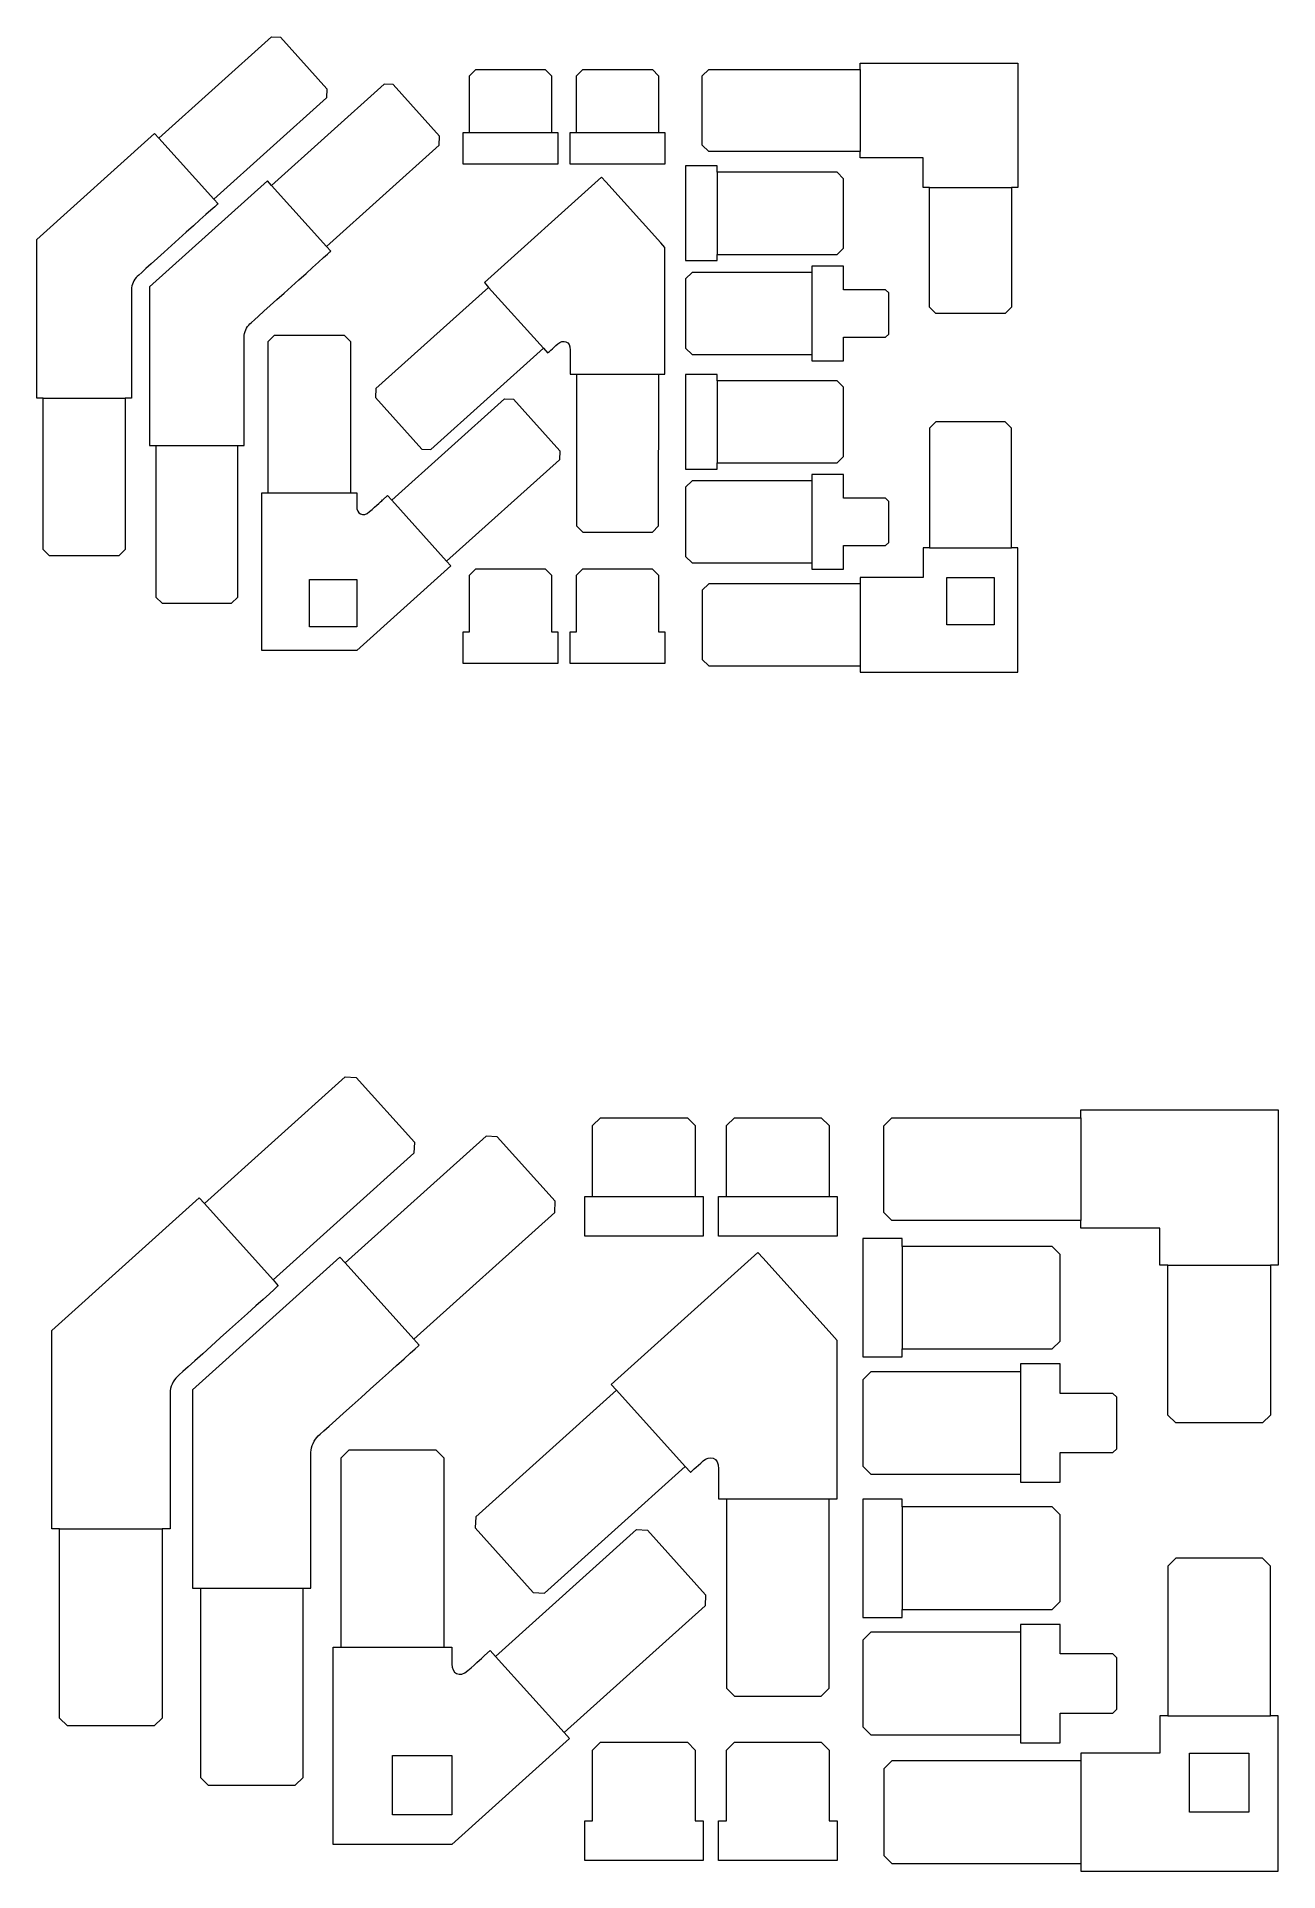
# Model space of a CAD drawing. Header units: inches. Extents: x 24 to 418, y 30 to 611.
import ezdxf

# ---------------------------------------------------------------- set-up
doc = ezdxf.new("R2010")
doc.units = ezdxf.units.IN
doc.header["$MEASUREMENT"] = 0
doc.layers.add('Layer 1', color=7, linetype='Continuous')

msp = doc.modelspace()

# ---------------------------------------------------------------- linework, layer by layer
at = {"layer": 'Layer 1', "color": 5, "lineweight": 9}
for points in [[(163.46, 600.92), (185.45, 600.92), (187.45, 598.91), (187.45, 580.92), (189.45, 580.92), (189.45, 570.92), (187.45, 570.92), (161.45, 570.92), (159.45, 570.92), (159.45, 580.92), (161.45, 580.92), (161.45, 598.91), (163.46, 600.92)], [(197.4, 600.92), (219.39, 600.92), (221.38, 598.91), (221.38, 580.92), (223.38, 580.92), (223.38, 570.92), (193.38, 570.92), (193.38, 580.92), (195.38, 580.92), (195.38, 598.91), (197.4, 600.92)], [(335.21, 600.92), (335.21, 574.91), (335.21, 573.52), (335.21, 573.52), (335.21, 563.52), (333.21, 563.52), (333.21, 525.51), (331.17, 523.53), (309.21, 523.53), (307.21, 525.51), (307.21, 563.52), (305.21, 563.52), (305.21, 572.91), (285.21, 572.91), (285.21, 574.91), (237.25, 574.91), (235.21, 576.93), (235.21, 598.89), (237.25, 600.92), (285.21, 600.92), (285.21, 602.91), (335.21, 602.91), (335.21, 600.92)], [(279.91, 544.29), (279.91, 566.26), (277.9, 568.3), (239.92, 568.3), (239.92, 570.3), (229.92, 570.3), (229.92, 568.3), (229.92, 542.29), (229.92, 540.3), (239.92, 540.3), (239.92, 542.29), (277.9, 542.29), (279.91, 544.29)], [(229.92, 534.51), (229.92, 512.55), (231.95, 510.53), (269.92, 510.53), (269.92, 508.53), (279.91, 508.53), (279.91, 510.53), (279.91, 516.03), (293.28, 516.03), (294.3, 517.01), (294.3, 530.05), (293.28, 531.03), (279.91, 531.03), (279.91, 536.53), (279.91, 538.53), (269.92, 538.53), (269.92, 536.53), (231.95, 536.53), (229.92, 534.51)], [(279.91, 478.24), (279.91, 500.2), (277.9, 502.24), (239.92, 502.24), (239.92, 504.24), (229.92, 504.24), (229.92, 502.24), (229.92, 476.23), (229.92, 474.24), (239.92, 474.24), (239.92, 476.23), (277.9, 476.23), (279.91, 478.24)], [(335.21, 411.85), (335.21, 437.85), (335.21, 439.24), (335.21, 439.24), (335.21, 449.24), (333.21, 449.24), (333.21, 487.23), (331.17, 489.24), (309.21, 489.24), (307.21, 487.23), (307.21, 449.24), (305.21, 449.24), (305.21, 439.85), (285.21, 439.85), (285.21, 437.85), (237.25, 437.85), (235.21, 435.82), (235.21, 413.86), (237.25, 411.85), (285.21, 411.85), (285.21, 409.85), (335.21, 409.85), (335.21, 411.85)], [(229.92, 468.45), (229.92, 446.49), (231.95, 444.47), (269.92, 444.47), (269.92, 442.47), (279.91, 442.47), (279.91, 444.47), (279.91, 449.97), (293.28, 449.97), (294.3, 450.97), (294.3, 463.96), (293.28, 464.97), (279.91, 464.97), (279.91, 470.47), (279.91, 472.47), (269.92, 472.47), (269.92, 470.47), (231.95, 470.47), (229.92, 468.45)], [(163.43, 442.61), (185.47, 442.61), (187.45, 440.58), (187.45, 422.61), (189.45, 422.61), (189.45, 412.61), (187.45, 412.61), (161.45, 412.61), (159.45, 412.61), (159.45, 422.61), (161.45, 422.61), (161.45, 440.58), (163.43, 442.61)], [(197.38, 442.61), (219.34, 442.61), (221.38, 440.58), (221.38, 422.61), (223.38, 422.61), (223.38, 412.61), (193.38, 412.61), (193.38, 422.61), (195.38, 422.61), (195.38, 440.58), (197.38, 442.61)]]:
    msp.add_lwpolyline(points, dxfattribs=at)
at = {"layer": 'Layer 1', "color": 100, "lineweight": 9}
for points in [[(285.21, 600.92), (285.21, 574.91)], [(63.05, 579.15), (80.45, 559.83)], [(161.45, 580.92), (187.45, 580.92)], [(195.38, 580.92), (221.38, 580.92)], [(98.75, 564.1), (116.15, 544.78)], [(239.92, 568.3), (239.92, 542.29)], [(307.21, 563.52), (333.21, 563.52)], [(269.92, 536.53), (269.92, 510.53)], [(167.49, 531.83), (184.89, 512.51)], [(195.38, 504.33), (221.39, 504.33)], [(239.92, 502.24), (239.92, 476.23)], [(26.35, 496.73), (52.36, 496.73)], [(62.06, 481.68), (88.06, 481.68)], [(97.72, 466.68), (123.72, 466.68)], [(269.92, 470.47), (269.92, 444.47)], [(136.82, 464.35), (154.22, 445.03)], [(307.21, 449.24), (333.21, 449.24)], [(285.21, 437.85), (285.21, 411.85)]]:
    msp.add_lwpolyline(points, dxfattribs=at)
at = {"layer": 'Layer 1', "color": 1, "lineweight": 9}
for points in [[(110.72, 439.18), (125.72, 439.18), (125.72, 424.18), (110.72, 424.18), (110.72, 439.18)], [(312.71, 424.85), (312.71, 439.85), (327.71, 439.85), (327.71, 424.85), (312.71, 424.85)]]:
    msp.add_lwpolyline(points, dxfattribs=at)
at = {"layer": 'Layer 1', "color": 5, "lineweight": 13}
for points in [[(202.98, 268.62), (230.47, 268.62), (232.98, 266.12), (232.98, 243.62), (235.48, 243.62), (235.48, 231.13), (232.98, 231.13), (200.47, 231.13), (197.98, 231.13), (197.98, 243.62), (200.47, 243.62), (200.47, 266.12), (202.98, 268.62)], [(245.41, 268.62), (272.9, 268.62), (275.39, 266.12), (275.39, 243.62), (277.89, 243.62), (277.89, 231.13), (240.39, 231.13), (240.39, 243.62), (242.88, 243.62), (242.88, 266.12), (245.41, 268.62)], [(417.67, 268.62), (417.67, 236.11), (417.67, 234.37), (417.67, 234.37), (417.67, 221.88), (415.18, 221.88), (415.18, 174.36), (412.63, 171.88), (385.17, 171.88), (382.67, 174.36), (382.67, 221.88), (380.17, 221.88), (380.17, 233.61), (355.17, 233.61), (355.17, 236.11), (295.22, 236.11), (292.67, 238.63), (292.67, 266.08), (295.22, 268.62), (355.17, 268.62), (355.17, 271.11), (417.67, 271.11), (417.67, 268.62)], [(348.55, 197.84), (348.55, 225.29), (346.04, 227.84), (298.56, 227.84), (298.56, 230.34), (286.06, 230.34), (286.06, 227.84), (286.06, 195.34), (286.06, 192.84), (298.56, 192.84), (298.56, 195.34), (346.04, 195.34), (348.55, 197.84)], [(286.06, 185.6), (286.06, 158.15), (288.6, 155.63), (336.06, 155.63), (336.06, 153.13), (348.55, 153.13), (348.55, 155.63), (348.55, 162.51), (365.26, 162.51), (366.53, 163.73), (366.53, 180.03), (365.26, 181.26), (348.55, 181.26), (348.55, 188.13), (348.55, 190.63), (336.06, 190.63), (336.06, 188.13), (288.6, 188.13), (286.06, 185.6)], [(348.55, 115.27), (348.55, 142.72), (346.04, 145.27), (298.56, 145.27), (298.56, 147.77), (286.06, 147.77), (286.06, 145.27), (286.06, 112.76), (286.06, 110.27), (298.56, 110.27), (298.56, 112.76), (346.04, 112.76), (348.55, 115.27)], [(417.67, 32.28), (417.67, 64.79), (417.67, 66.53), (417.68, 66.53), (417.68, 79.02), (415.18, 79.02), (415.18, 126.51), (412.63, 129.02), (385.17, 129.02), (382.67, 126.51), (382.67, 79.02), (380.18, 79.02), (380.18, 67.28), (355.17, 67.28), (355.17, 64.79), (295.22, 64.79), (292.67, 62.24), (292.67, 34.79), (295.22, 32.28), (355.17, 32.28), (355.17, 29.78), (417.67, 29.78), (417.67, 32.28)], [(286.06, 103.03), (286.06, 75.58), (288.6, 73.05), (336.06, 73.05), (336.06, 70.55), (348.55, 70.55), (348.55, 73.05), (348.55, 79.93), (365.26, 79.93), (366.53, 81.19), (366.53, 97.42), (365.26, 98.68), (348.55, 98.68), (348.55, 105.56), (348.55, 108.05), (336.06, 108.05), (336.06, 105.56), (288.6, 105.56), (286.06, 103.03)], [(202.94, 70.73), (230.5, 70.73), (232.98, 68.19), (232.98, 45.74), (235.48, 45.74), (235.48, 33.24), (232.98, 33.24), (200.47, 33.24), (197.98, 33.24), (197.98, 45.74), (200.47, 45.74), (200.47, 68.19), (202.94, 70.73)], [(245.39, 70.73), (272.84, 70.73), (275.39, 68.19), (275.39, 45.74), (277.89, 45.74), (277.89, 33.24), (240.39, 33.24), (240.39, 45.74), (242.88, 45.74), (242.88, 68.19), (245.39, 70.73)]]:
    msp.add_lwpolyline(points, dxfattribs=at)
at = {"layer": 'Layer 1', "color": 100, "lineweight": 13}
for points in [[(355.17, 268.62), (355.17, 236.11)], [(77.47, 241.41), (99.22, 217.26)], [(200.47, 243.62), (232.98, 243.62)], [(242.88, 243.62), (275.39, 243.62)], [(298.56, 227.84), (298.56, 195.34)], [(122.1, 222.6), (143.85, 198.45)], [(382.67, 221.88), (415.18, 221.88)], [(336.06, 188.13), (336.06, 155.63)], [(208.02, 182.26), (229.77, 158.11)], [(242.89, 147.89), (275.39, 147.88)], [(298.56, 145.27), (298.56, 112.76)], [(31.6, 138.38), (64.11, 138.38)], [(76.23, 119.57), (108.74, 119.57)], [(336.06, 105.56), (336.06, 73.05)], [(120.81, 100.82), (153.31, 100.82)], [(169.69, 97.91), (191.43, 73.76)], [(382.67, 79.02), (415.18, 79.02)], [(355.17, 64.79), (355.17, 32.28)]]:
    msp.add_lwpolyline(points, dxfattribs=at)
at = {"layer": 'Layer 1', "color": 1, "lineweight": 13}
for points in [[(137.06, 66.44), (155.81, 66.44), (155.81, 47.69), (137.06, 47.69), (137.06, 66.44)], [(389.55, 48.53), (389.55, 67.28), (408.3, 67.28), (408.3, 48.53), (389.55, 48.53)]]:
    msp.add_lwpolyline(points, dxfattribs=at)
at = {"layer": 'Layer 1', "color": 5, "lineweight": 9}
for points, knots in [([(80.45, 559.83), (80.45, 559.83), (116.12, 591.95), (116.12, 591.95), (116.12, 591.95), (116.27, 594.77), (116.27, 594.77), (116.27, 594.77), (101.54, 611.12), (101.54, 611.12), (101.54, 611.12), (98.73, 611.28), (98.73, 611.28), (98.73, 611.28), (63.05, 579.15), (63.05, 579.15), (63.05, 579.15), (61.71, 580.64), (61.71, 580.64), (61.71, 580.64), (24.35, 547), (24.35, 547), (24.35, 547), (24.36, 547), (24.36, 547), (24.36, 547), (24.36, 496.73), (24.36, 496.73), (24.36, 496.73), (26.35, 496.73), (26.35, 496.73), (26.35, 496.73), (26.35, 448.7), (26.35, 448.7), (26.35, 448.7), (28.36, 446.73), (28.36, 446.73), (28.36, 446.73), (50.33, 446.73), (50.33, 446.73), (50.33, 446.73), (52.36, 448.7), (52.36, 448.7), (52.36, 448.7), (52.36, 496.73), (52.36, 496.73), (52.36, 496.73), (54.36, 496.73), (54.36, 496.73), (54.36, 496.73), (54.36, 529.72), (54.36, 531.15), (54.36, 532.59), (55.13, 534.34), (56.21, 535.31), (57.29, 536.29), (81.79, 558.35), (81.79, 558.35), (81.79, 558.35), (80.45, 559.83), (80.45, 559.83)], [0, 0, 0, 0, 1, 1, 1, 2, 2, 2, 3, 3, 3, 4, 4, 4, 5, 5, 5, 6, 6, 6, 7, 7, 7, 8, 8, 8, 9, 9, 9, 10, 10, 10, 11, 11, 11, 12, 12, 12, 13, 13, 13, 14, 14, 14, 15, 15, 15, 16, 16, 16, 17, 17, 17, 18, 18, 18, 19, 19, 19, 20, 20, 20, 20]), ([(88.06, 481.68), (88.06, 481.68), (88.06, 433.63), (88.06, 433.63), (88.06, 433.63), (86.02, 431.68), (86.02, 431.68), (86.02, 431.68), (64.05, 431.68), (64.05, 431.68), (64.05, 431.68), (62.06, 433.63), (62.06, 433.63), (62.06, 433.63), (62.06, 481.68), (62.06, 481.68), (62.06, 481.68), (60.06, 481.68), (60.06, 481.68), (60.06, 481.68), (60.06, 531.95), (60.06, 531.95), (60.06, 531.95), (60.06, 531.95), (60.06, 531.95), (60.06, 531.95), (97.42, 565.59), (97.42, 565.59), (97.42, 565.59), (98.75, 564.1), (98.75, 564.1), (98.75, 564.1), (134.43, 596.22), (134.43, 596.22), (134.43, 596.22), (137.24, 596.08), (137.24, 596.08), (137.24, 596.08), (151.95, 579.74), (151.95, 579.74), (151.95, 579.74), (151.85, 576.92), (151.85, 576.92), (151.85, 576.92), (116.15, 544.78), (116.15, 544.78), (116.15, 544.78), (117.49, 543.29), (117.49, 543.29), (117.49, 543.29), (92.97, 521.22), (91.91, 520.26), (90.84, 519.3), (90.06, 517.55), (90.06, 516.1), (90.06, 514.64), (90.06, 481.68), (90.06, 481.68), (90.06, 481.68), (88.06, 481.68), (88.06, 481.68)], [0, 0, 0, 0, 1, 1, 1, 2, 2, 2, 3, 3, 3, 4, 4, 4, 5, 5, 5, 6, 6, 6, 7, 7, 7, 8, 8, 8, 9, 9, 9, 10, 10, 10, 11, 11, 11, 12, 12, 12, 13, 13, 13, 14, 14, 14, 15, 15, 15, 16, 16, 16, 17, 17, 17, 18, 18, 18, 19, 19, 19, 20, 20, 20, 20]), ([(203.32, 566.77), (203.32, 566.77), (204.65, 565.29), (204.65, 565.29), (204.65, 565.29), (222.05, 545.96), (222.05, 545.96), (222.05, 545.96), (223.39, 544.48), (223.39, 544.48), (223.39, 544.48), (223.39, 504.33), (223.39, 504.33), (223.39, 504.33), (221.39, 504.33), (221.39, 504.33), (221.39, 504.33), (221.38, 456.28), (221.38, 456.28), (221.38, 456.28), (219.39, 454.28), (219.39, 454.28), (219.39, 454.28), (197.38, 454.28), (197.38, 454.28), (197.38, 454.28), (195.38, 456.28), (195.38, 456.28), (195.38, 456.28), (195.38, 504.33), (195.38, 504.33), (195.38, 504.33), (193.39, 504.33), (193.39, 504.33), (193.39, 504.33), (193.39, 506.28), (193.39, 506.28), (193.39, 506.28), (193.39, 509.03), (193.39, 511.94), (193.39, 514.86), (191.07, 515.39), (189.44, 513.91), (187.8, 512.44), (186.23, 511.02), (186.23, 511.02), (186.23, 511.02), (184.89, 512.51), (184.89, 512.51), (184.89, 512.51), (149.23, 480.4), (149.23, 480.4), (149.23, 480.4), (146.4, 480.53), (146.4, 480.53), (146.4, 480.53), (131.66, 496.91), (131.66, 496.91), (131.66, 496.91), (131.83, 499.73), (131.83, 499.73), (131.83, 499.73), (167.49, 531.83), (167.49, 531.83), (167.49, 531.83), (166.16, 533.32), (166.16, 533.32), (166.16, 533.32), (203.32, 566.77), (203.32, 566.77)], [0, 0, 0, 0, 1, 1, 1, 2, 2, 2, 3, 3, 3, 4, 4, 4, 5, 5, 5, 6, 6, 6, 7, 7, 7, 8, 8, 8, 9, 9, 9, 10, 10, 10, 11, 11, 11, 12, 12, 12, 13, 13, 13, 14, 14, 14, 15, 15, 15, 16, 16, 16, 17, 17, 17, 18, 18, 18, 19, 19, 19, 20, 20, 20, 21, 21, 21, 22, 22, 22, 23, 23, 23, 23]), ([(95.72, 416.68), (95.72, 416.68), (97.72, 416.68), (97.72, 416.68), (97.72, 416.68), (123.72, 416.68), (123.72, 416.68), (123.72, 416.68), (125.72, 416.68), (125.72, 416.68), (125.72, 416.68), (155.56, 443.54), (155.56, 443.54), (155.56, 443.54), (154.22, 445.03), (154.22, 445.03), (154.22, 445.03), (189.93, 477.18), (189.93, 477.18), (189.93, 477.18), (190.09, 479.99), (190.09, 479.99), (190.09, 479.99), (175.35, 496.37), (175.35, 496.37), (175.35, 496.37), (172.53, 496.5), (172.53, 496.5), (172.53, 496.5), (136.82, 464.35), (136.82, 464.35), (136.82, 464.35), (135.49, 465.84), (135.49, 465.84), (135.49, 465.84), (134.04, 464.53), (134.04, 464.53), (134.04, 464.53), (132, 462.69), (129.83, 460.74), (127.66, 458.79), (125.72, 460.16), (125.72, 462.36), (125.72, 464.57), (125.72, 466.68), (125.72, 466.68), (125.72, 466.68), (123.72, 466.68), (123.72, 466.68), (123.72, 466.68), (123.72, 514.67), (123.72, 514.67), (123.72, 514.67), (121.73, 516.68), (121.73, 516.68), (121.73, 516.68), (99.73, 516.68), (99.73, 516.68), (99.73, 516.68), (97.72, 514.67), (97.72, 514.67), (97.72, 514.67), (97.72, 466.68), (97.72, 466.68), (97.72, 466.68), (95.72, 466.68), (95.72, 466.68), (95.72, 466.68), (95.72, 416.68), (95.72, 416.68)], [0, 0, 0, 0, 1, 1, 1, 2, 2, 2, 3, 3, 3, 4, 4, 4, 5, 5, 5, 6, 6, 6, 7, 7, 7, 8, 8, 8, 9, 9, 9, 10, 10, 10, 11, 11, 11, 12, 12, 12, 13, 13, 13, 14, 14, 14, 15, 15, 15, 16, 16, 16, 17, 17, 17, 18, 18, 18, 19, 19, 19, 20, 20, 20, 21, 21, 21, 22, 22, 22, 23, 23, 23, 23])]:
    msp.add_open_spline(points, degree=3, knots=knots, dxfattribs=at)
at = {"layer": 'Layer 1', "color": 5, "lineweight": 13}
for points, knots in [([(99.22, 217.26), (99.22, 217.26), (143.81, 257.41), (143.81, 257.41), (143.81, 257.41), (144, 260.93), (144, 260.93), (144, 260.93), (125.59, 281.38), (125.59, 281.38), (125.59, 281.38), (122.07, 281.57), (122.07, 281.57), (122.07, 281.57), (77.47, 241.41), (77.47, 241.41), (77.47, 241.41), (75.8, 243.27), (75.8, 243.27), (75.8, 243.27), (29.1, 201.22), (29.1, 201.22), (29.1, 201.22), (29.1, 201.22), (29.1, 201.22), (29.1, 201.22), (29.1, 138.38), (29.1, 138.38), (29.1, 138.38), (31.6, 138.38), (31.6, 138.38), (31.6, 138.38), (31.6, 78.35), (31.6, 78.35), (31.6, 78.35), (34.11, 75.88), (34.11, 75.88), (34.11, 75.88), (61.57, 75.88), (61.57, 75.88), (61.57, 75.88), (64.11, 78.35), (64.11, 78.35), (64.11, 78.35), (64.11, 138.38), (64.11, 138.38), (64.11, 138.38), (66.6, 138.38), (66.6, 138.38), (66.6, 138.38), (66.6, 179.63), (66.6, 181.42), (66.6, 183.2), (67.57, 185.4), (68.92, 186.62), (70.27, 187.83), (100.89, 215.4), (100.89, 215.4), (100.89, 215.4), (99.22, 217.26), (99.22, 217.26)], [0, 0, 0, 0, 1, 1, 1, 2, 2, 2, 3, 3, 3, 4, 4, 4, 5, 5, 5, 6, 6, 6, 7, 7, 7, 8, 8, 8, 9, 9, 9, 10, 10, 10, 11, 11, 11, 12, 12, 12, 13, 13, 13, 14, 14, 14, 15, 15, 15, 16, 16, 16, 17, 17, 17, 18, 18, 18, 19, 19, 19, 20, 20, 20, 20]), ([(108.74, 119.57), (108.74, 119.57), (108.74, 59.52), (108.74, 59.52), (108.74, 59.52), (106.19, 57.07), (106.19, 57.07), (106.19, 57.07), (78.72, 57.07), (78.72, 57.07), (78.72, 57.07), (76.23, 59.51), (76.23, 59.51), (76.23, 59.51), (76.23, 119.57), (76.23, 119.57), (76.23, 119.57), (73.73, 119.57), (73.73, 119.57), (73.73, 119.57), (73.73, 182.41), (73.73, 182.41), (73.73, 182.41), (73.74, 182.41), (73.74, 182.41), (73.74, 182.41), (120.43, 224.46), (120.43, 224.46), (120.43, 224.46), (122.1, 222.6), (122.1, 222.6), (122.1, 222.6), (166.69, 262.75), (166.69, 262.75), (166.69, 262.75), (170.21, 262.57), (170.21, 262.57), (170.21, 262.57), (188.6, 242.15), (188.6, 242.15), (188.6, 242.15), (188.47, 238.62), (188.47, 238.62), (188.47, 238.62), (143.85, 198.45), (143.85, 198.45), (143.85, 198.45), (145.52, 196.59), (145.52, 196.59), (145.52, 196.59), (114.87, 168.99), (113.54, 167.79), (112.22, 166.6), (111.23, 164.41), (111.23, 162.59), (111.23, 160.78), (111.23, 119.57), (111.23, 119.57), (111.23, 119.57), (108.74, 119.57), (108.74, 119.57)], [0, 0, 0, 0, 1, 1, 1, 2, 2, 2, 3, 3, 3, 4, 4, 4, 5, 5, 5, 6, 6, 6, 7, 7, 7, 8, 8, 8, 9, 9, 9, 10, 10, 10, 11, 11, 11, 12, 12, 12, 13, 13, 13, 14, 14, 14, 15, 15, 15, 16, 16, 16, 17, 17, 17, 18, 18, 18, 19, 19, 19, 20, 20, 20, 20]), ([(252.8, 225.94), (252.8, 225.94), (254.48, 224.08), (254.48, 224.08), (254.48, 224.08), (276.22, 199.92), (276.22, 199.92), (276.22, 199.92), (277.89, 198.07), (277.89, 198.07), (277.89, 198.07), (277.89, 147.88), (277.89, 147.88), (277.89, 147.88), (275.39, 147.88), (275.39, 147.88), (275.39, 147.88), (275.39, 87.82), (275.39, 87.82), (275.39, 87.82), (272.89, 85.32), (272.89, 85.32), (272.89, 85.32), (245.39, 85.32), (245.39, 85.32), (245.39, 85.32), (242.88, 87.82), (242.88, 87.82), (242.88, 87.82), (242.89, 147.89), (242.89, 147.89), (242.89, 147.89), (240.39, 147.89), (240.39, 147.89), (240.39, 147.89), (240.39, 150.32), (240.39, 150.32), (240.39, 150.32), (240.39, 153.76), (240.39, 157.4), (240.39, 161.05), (237.5, 161.71), (235.45, 159.86), (233.41, 158.02), (231.44, 156.25), (231.44, 156.25), (231.44, 156.25), (229.77, 158.11), (229.77, 158.11), (229.77, 158.11), (185.2, 117.98), (185.2, 117.98), (185.2, 117.98), (181.66, 118.14), (181.66, 118.14), (181.66, 118.14), (163.23, 138.61), (163.23, 138.61), (163.23, 138.61), (163.45, 142.13), (163.45, 142.13), (163.45, 142.13), (208.02, 182.26), (208.02, 182.26), (208.02, 182.26), (206.35, 184.12), (206.35, 184.12), (206.35, 184.12), (252.8, 225.94), (252.8, 225.94)], [0, 0, 0, 0, 1, 1, 1, 2, 2, 2, 3, 3, 3, 4, 4, 4, 5, 5, 5, 6, 6, 6, 7, 7, 7, 8, 8, 8, 9, 9, 9, 10, 10, 10, 11, 11, 11, 12, 12, 12, 13, 13, 13, 14, 14, 14, 15, 15, 15, 16, 16, 16, 17, 17, 17, 18, 18, 18, 19, 19, 19, 20, 20, 20, 21, 21, 21, 22, 22, 22, 23, 23, 23, 23]), ([(118.31, 38.32), (118.31, 38.32), (120.81, 38.32), (120.81, 38.32), (120.81, 38.32), (153.31, 38.32), (153.31, 38.32), (153.31, 38.32), (155.81, 38.32), (155.81, 38.32), (155.81, 38.32), (193.11, 71.9), (193.11, 71.9), (193.11, 71.9), (191.43, 73.76), (191.43, 73.76), (191.43, 73.76), (236.07, 113.95), (236.07, 113.95), (236.07, 113.95), (236.27, 117.46), (236.27, 117.46), (236.27, 117.46), (217.84, 137.94), (217.84, 137.94), (217.84, 137.94), (214.32, 138.1), (214.32, 138.1), (214.32, 138.1), (169.69, 97.91), (169.69, 97.91), (169.69, 97.91), (168.02, 99.77), (168.02, 99.77), (168.02, 99.77), (166.21, 98.14), (166.21, 98.14), (166.21, 98.14), (163.65, 95.84), (160.95, 93.4), (158.24, 90.96), (155.81, 92.67), (155.81, 95.42), (155.81, 98.18), (155.81, 100.82), (155.81, 100.82), (155.81, 100.82), (153.31, 100.82), (153.31, 100.82), (153.31, 100.82), (153.31, 160.81), (153.31, 160.81), (153.31, 160.81), (150.82, 163.32), (150.82, 163.32), (150.82, 163.32), (123.33, 163.32), (123.33, 163.32), (123.33, 163.32), (120.81, 160.81), (120.81, 160.81), (120.81, 160.81), (120.81, 100.82), (120.81, 100.82), (120.81, 100.82), (118.31, 100.82), (118.31, 100.82), (118.31, 100.82), (118.31, 38.32), (118.31, 38.32)], [0, 0, 0, 0, 1, 1, 1, 2, 2, 2, 3, 3, 3, 4, 4, 4, 5, 5, 5, 6, 6, 6, 7, 7, 7, 8, 8, 8, 9, 9, 9, 10, 10, 10, 11, 11, 11, 12, 12, 12, 13, 13, 13, 14, 14, 14, 15, 15, 15, 16, 16, 16, 17, 17, 17, 18, 18, 18, 19, 19, 19, 20, 20, 20, 21, 21, 21, 22, 22, 22, 23, 23, 23, 23])]:
    msp.add_open_spline(points, degree=3, knots=knots, dxfattribs=at)

doc.saveas('drawing.dxf')
